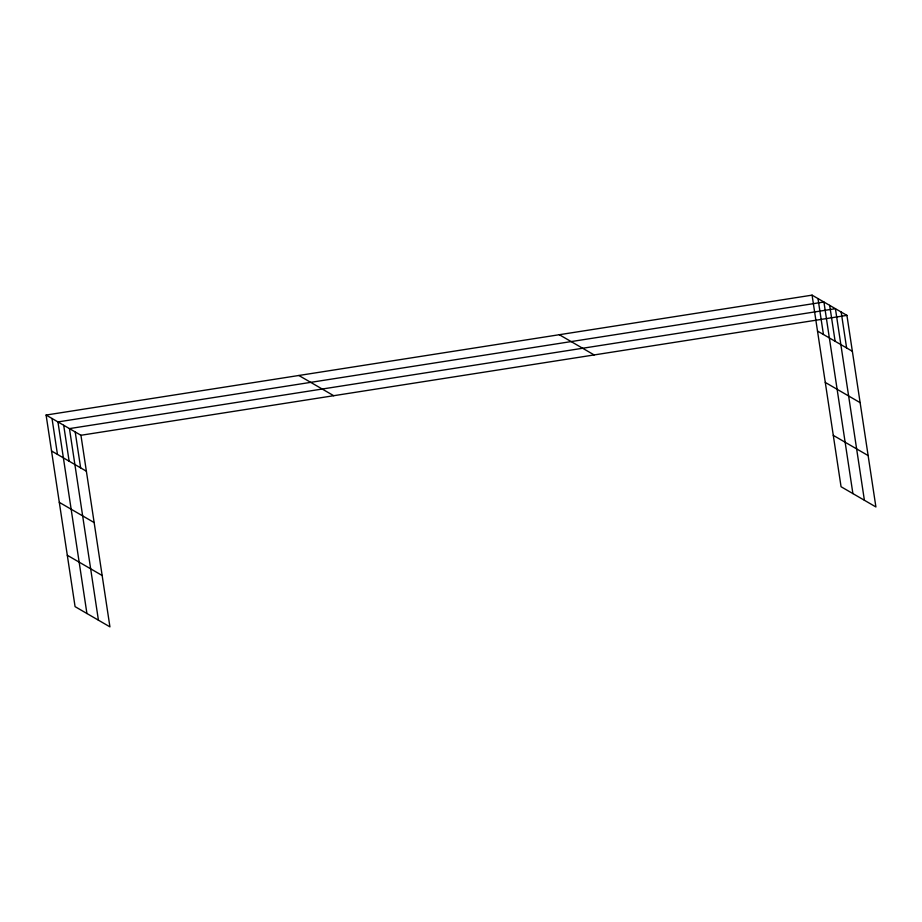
<?xml version="1.0" encoding="UTF-8"?>
<svg xmlns="http://www.w3.org/2000/svg" width="922" height="922" viewBox="0 0 922 922"><rect width="100%" height="100%" fill="white"/><g stroke="black" fill="none" stroke-linecap="round" stroke-linejoin="round"><path stroke-width="1.38" d="M46.1 415.05L80.94 435.276L109.925 626.856L75.074 606.63L46.1 415.05L812.075 295.144L846.926 315.37L875.9 506.95L841.06 486.724L812.075 295.144M80.94 435.276L846.926 315.37M817.514 331.056L852.354 351.282M825.282 382.423L860.122 402.649M833.281 435.357L868.132 455.572M559.308 334.709L594.148 354.935M298.878 375.485L333.718 395.711M51.528 450.973L86.38 471.2M59.296 502.34L94.148 522.567M67.306 555.263L102.146 575.489M841.175 312.028L846.603 347.94M864.398 500.277L835.424 308.686L69.45 428.603L98.424 620.183M829.673 305.355L835.113 341.267M852.896 493.593L823.922 302.013L57.948 421.93L86.922 613.51M817.998 298.578L823.438 334.49M75.201 431.945L80.629 467.857M63.699 425.273L69.127 461.184M52.024 418.496L57.452 454.408"/></g></svg>
